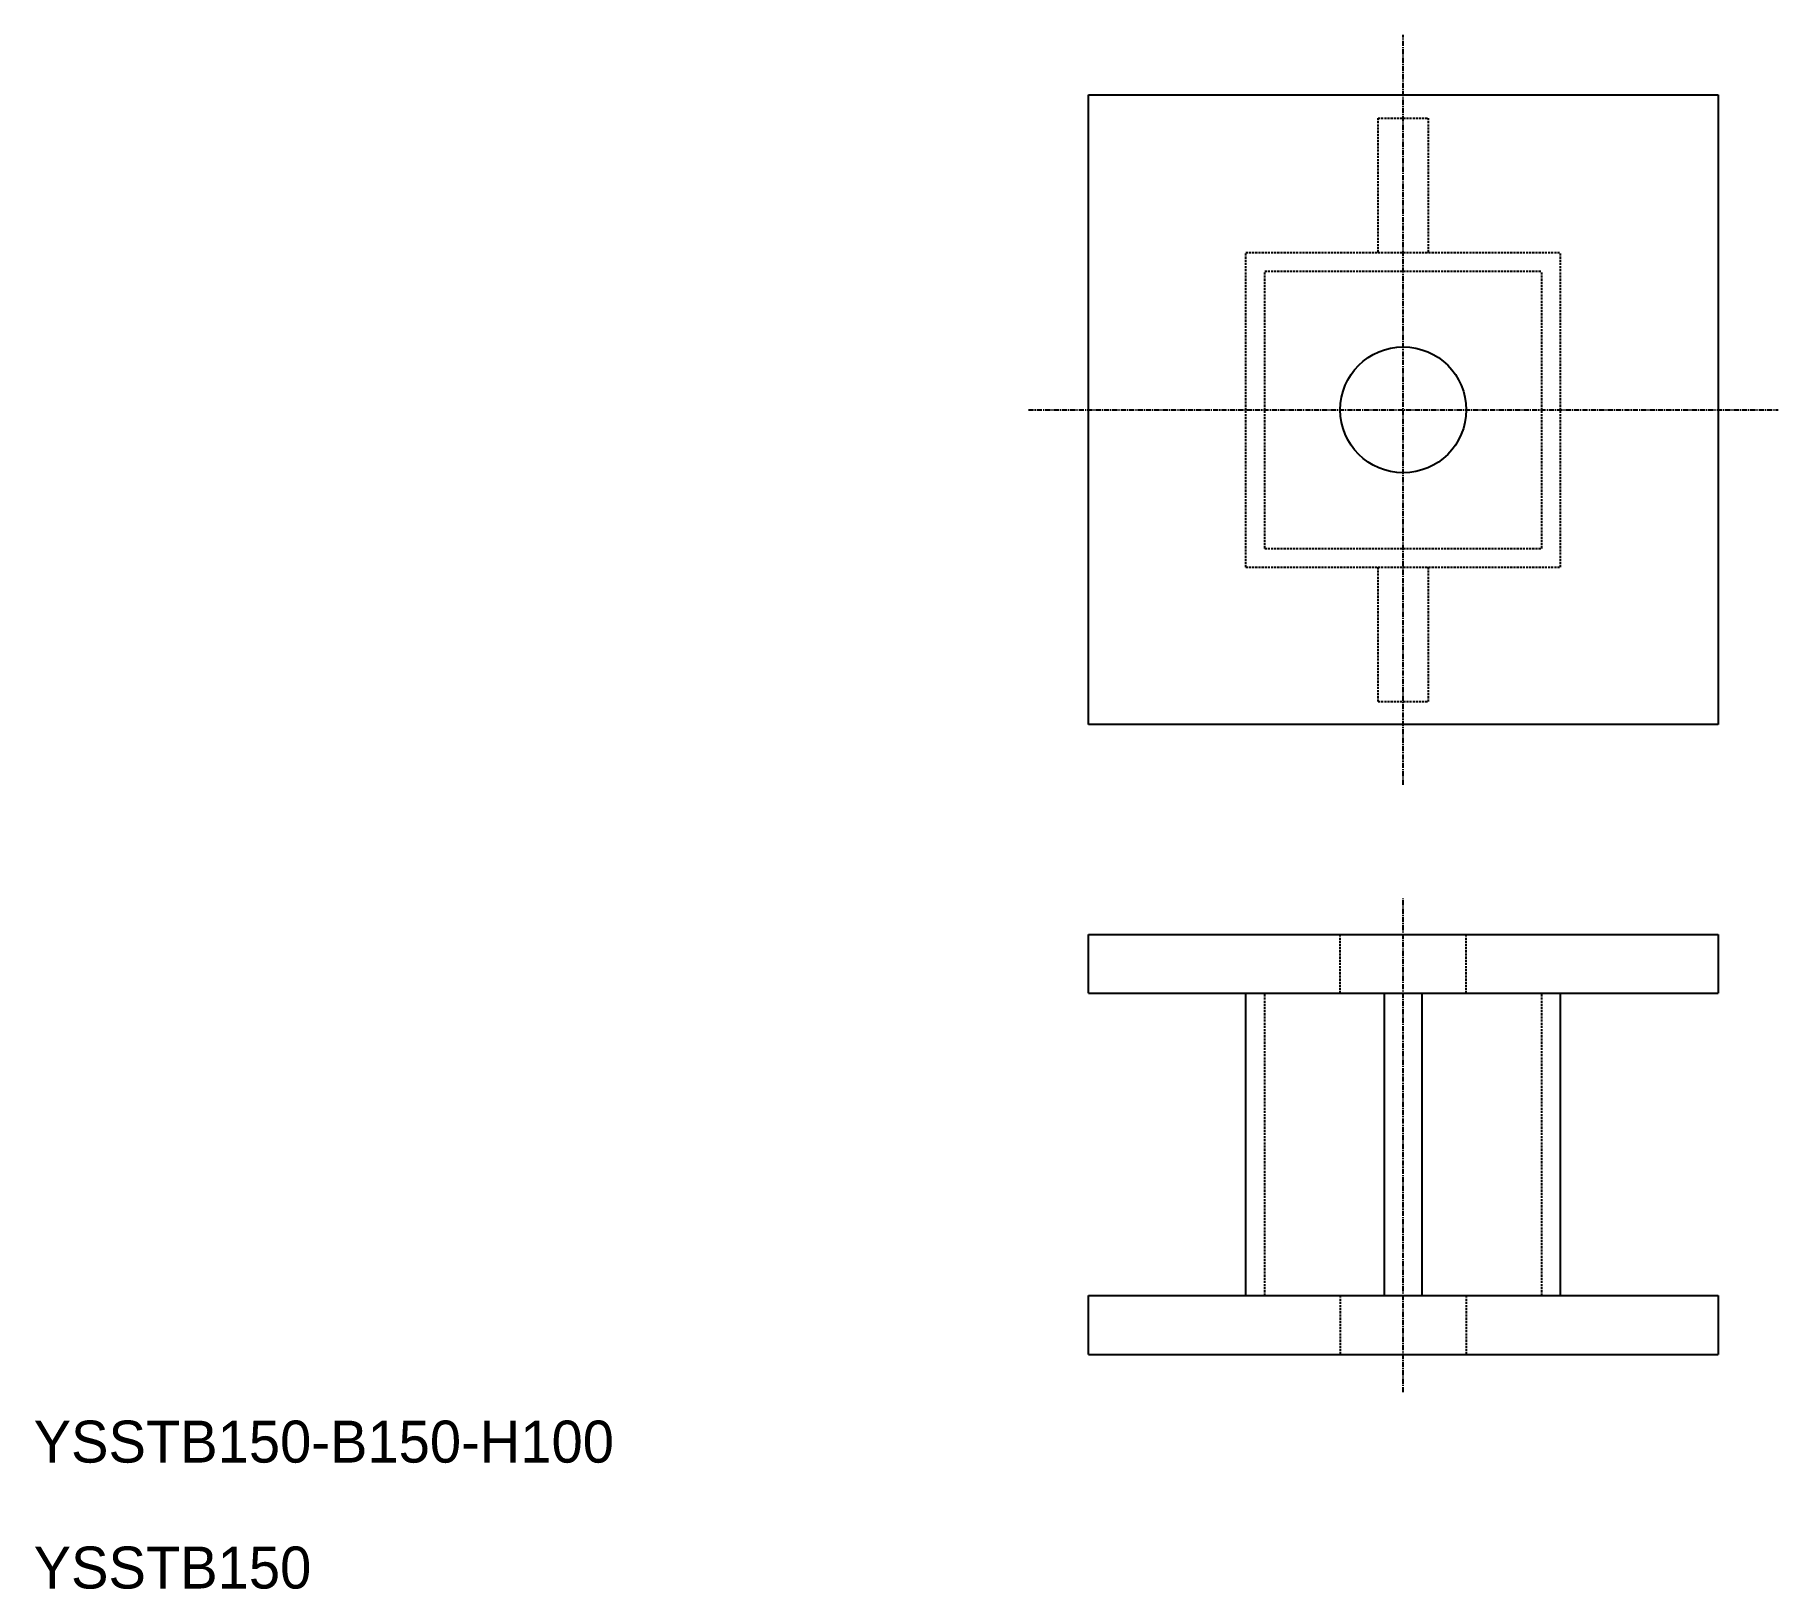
# Model space of a CAD drawing. Extents: x 40 to 456, y 40 to 410.
import ezdxf

# ---------------------------------------------------------------- set-up
doc = ezdxf.new("R2010")
doc.units = 0
doc.linetypes.add('CENTER', pattern=[2, 1.25, -0.25, 0.25, -0.25])
doc.linetypes.add('DASHED', pattern=[0.75, 0.5, -0.25])
doc.layers.get('0').update_dxf_attribs({"linetype": 'CONTINUOUS'})
doc.layers.add('CENTER', color=1, linetype='CENTER')

msp = doc.modelspace()

# ---------------------------------------------------------------- linework, layer by layer
at = {"color": 7, "linetype": 'CONTINUOUS'}
for p, q in [((291.31, 395.79), (441.31, 395.79)), ((291.31, 245.79), (291.31, 395.79)), ((441.31, 395.79), (441.31, 245.79)), ((441.31, 245.79), (291.31, 245.79)), ((291.31, 195.79), (441.31, 195.79)), ((291.31, 181.79), (291.31, 195.79)), ((441.31, 195.79), (441.31, 181.79)), ((291.31, 181.79), (441.31, 181.79)), ((403.81, 145.79), (403.81, 145.79)), ((403.81, 127.79), (403.81, 127.79)), ((291.31, 109.79), (441.31, 109.79)), ((291.31, 95.79), (291.31, 109.79)), ((441.31, 109.79), (441.31, 95.79)), ((291.31, 95.79), (441.31, 95.79))]:
    msp.add_line(p, q, dxfattribs=at)
at = {"color": 3, "linetype": 'DASHED'}
for p, q in [((360.31, 358.29), (360.31, 390.29)), ((360.31, 390.29), (372.31, 390.29)), ((372.31, 358.29), (372.31, 390.29)), ((328.81, 358.29), (403.81, 358.29)), ((328.81, 283.29), (328.81, 358.29)), ((403.81, 283.29), (403.81, 358.29)), ((333.31, 353.79), (399.31, 353.79)), ((333.31, 287.79), (333.31, 353.79)), ((399.31, 287.79), (399.31, 353.79)), ((333.31, 287.79), (399.31, 287.79)), ((328.81, 283.29), (403.81, 283.29)), ((360.31, 251.29), (360.31, 283.29)), ((372.31, 251.29), (372.31, 283.29)), ((360.31, 251.29), (372.31, 251.29)), ((351.31, 181.79), (351.31, 195.79)), ((381.31, 181.79), (381.31, 195.79)), ((333.31, 109.79), (333.31, 181.79)), ((399.31, 109.79), (399.31, 181.79)), ((351.31, 109.79), (351.31, 95.79)), ((381.31, 109.79), (381.31, 95.79))]:
    msp.add_line(p, q, dxfattribs=at)
at = {"color": 7}
for p, q in [((328.81, 109.79), (328.81, 181.79)), ((361.81, 109.79), (361.81, 181.79)), ((370.81, 109.79), (370.81, 181.79)), ((403.81, 109.79), (403.81, 181.79))]:
    msp.add_line(p, q, dxfattribs=at)
at = {"color": 7, "linetype": 'CONTINUOUS'}
msp.add_circle((366.31, 320.79), 15, dxfattribs=at)
at = {"layer": 'CENTER', "color": 1, "linetype": 'CENTER'}
for p, q in [((366.31, 231.47), (366.31, 410.11)), ((276.99, 320.79), (455.63, 320.79)), ((366.31, 86.75), (366.31, 204.37))]:
    msp.add_line(p, q, dxfattribs=at)

# ---------------------------------------------------------------- texts
at = {"color": 7, "linetype": 'CONTINUOUS'}
for s, p in [('YSSTB150-B150-H100', (40, 70)), ('YSSTB150', (40, 40))]:
    msp.add_text(s, height=10, dxfattribs=at).set_placement(p)

doc.saveas('drawing.dxf')
